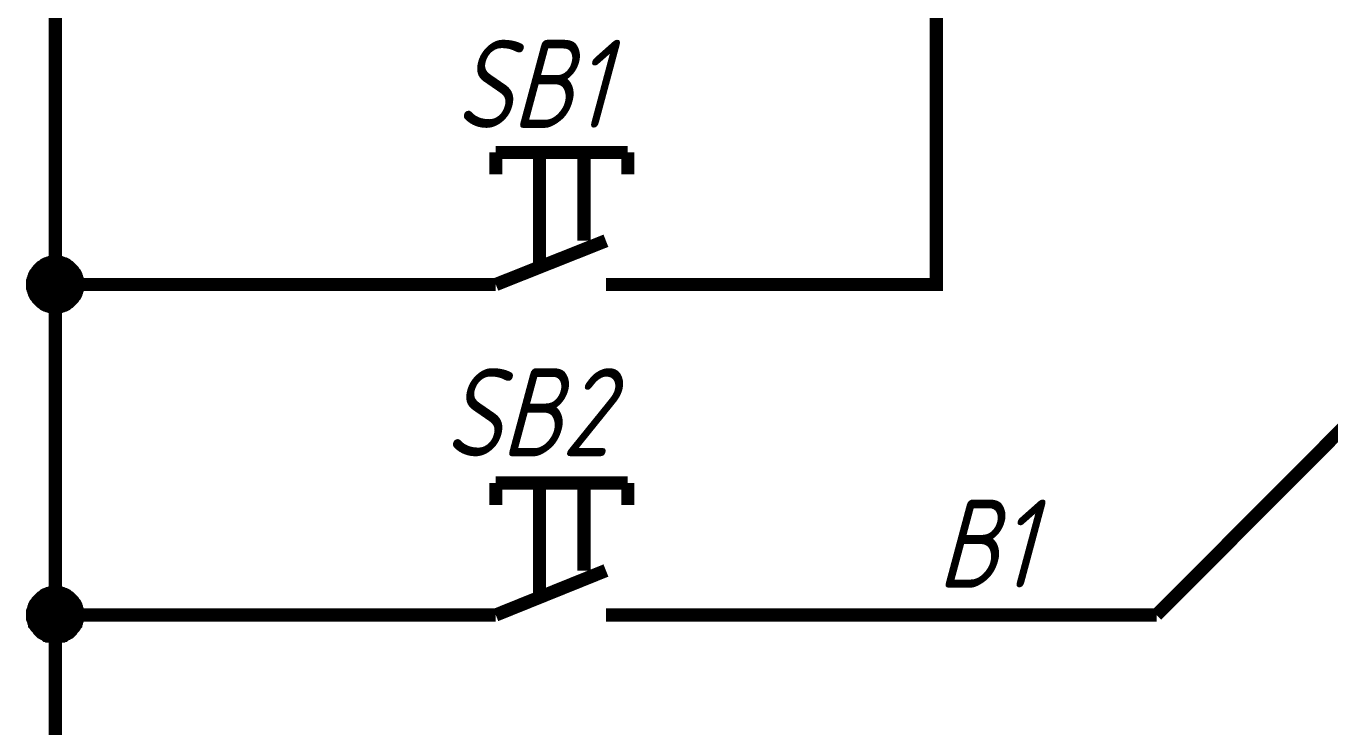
# Model space of a CAD drawing. Extents: x 196 to 1101, y 70 to 664.
# Drawn here: x 446.38 to 475.98, y 451.13 to 467.04 of the extents above; entities that cross this region are included whole.
import ezdxf

# ---------------------------------------------------------------- set-up
doc = ezdxf.new("R2010")
doc.units = 0
doc.header["$MEASUREMENT"] = 0
doc.layers.add('Sheet', color=255, linetype='CONTINUOUS')
doc.styles.add('GOST type A0', font='', dxfattribs={"oblique": 15, "height": 3.5})
doc.styles.get('GOST type A0').set_extended_font_data('GOST type A')

msp = doc.modelspace()

# ---------------------------------------------------------------- linework, layer by layer
at = {"layer": 'Sheet', "const_width": 0.3}
for points in [[(452.046, 476.18), (447.046, 476.18), (447.046, 461.175), (447.046, 453.672), (447.046, 443.669), (447.046, 433.681), (447.046, 423.677), (447.046, 413.673), (447.046, 401.169), (454.546, 401.169), (454.546, 401.169)], [(462.046, 461.175), (467.046, 461.175), (467.046, 476.18)], [(457.046, 464.173), (460.043, 464.173)], [(457.046, 464.173), (457.046, 463.676)], [(458.039, 461.672), (458.039, 464.173)], [(459.049, 462.169), (459.049, 464.173)], [(460.043, 464.173), (460.043, 463.676)], [(457.046, 461.175), (459.546, 462.169)], [(446.533, 461.175), (446.533, 461.206), (446.533, 461.221), (446.533, 461.252), (446.549, 461.284), (446.549, 461.299), (446.564, 461.33), (446.564, 461.346), (446.58, 461.377), (446.58, 461.392), (446.595, 461.423), (446.611, 461.439), (446.626, 461.454), (446.642, 461.485), (446.657, 461.501), (446.673, 461.517), (446.688, 461.532), (446.704, 461.548), (446.719, 461.563), (446.735, 461.579), (446.766, 461.594), (446.782, 461.61), (446.797, 461.625), (446.828, 461.641), (446.844, 461.641), (446.875, 461.656), (446.89, 461.656), (446.921, 461.672), (446.937, 461.672), (446.968, 461.687), (446.999, 461.687), (447.014, 461.687), (447.046, 461.687)], [(446.533, 461.175), (446.533, 461.206), (446.533, 461.221), (446.533, 461.252), (446.549, 461.284), (446.549, 461.299), (446.564, 461.33), (446.564, 461.346), (446.58, 461.377), (446.58, 461.392), (446.595, 461.423), (446.611, 461.439), (446.626, 461.454), (446.642, 461.485), (446.657, 461.501), (446.673, 461.517), (446.688, 461.532), (446.704, 461.548), (446.719, 461.563), (446.735, 461.579), (446.766, 461.594), (446.782, 461.61), (446.797, 461.625), (446.828, 461.641), (446.844, 461.641), (446.875, 461.656), (446.89, 461.656), (446.921, 461.672), (446.937, 461.672), (446.968, 461.687), (446.999, 461.687), (447.014, 461.687), (447.046, 461.687)], [(446.533, 461.175), (446.533, 461.206), (446.533, 461.221), (446.533, 461.252), (446.549, 461.284), (446.549, 461.299), (446.564, 461.33), (446.564, 461.346), (446.58, 461.377), (446.58, 461.392), (446.595, 461.423), (446.611, 461.439), (446.626, 461.454), (446.642, 461.485), (446.657, 461.501), (446.673, 461.517), (446.688, 461.532), (446.704, 461.548), (446.719, 461.563), (446.735, 461.579), (446.766, 461.594), (446.782, 461.61), (446.797, 461.625), (446.828, 461.641), (446.844, 461.641), (446.875, 461.656), (446.89, 461.656), (446.921, 461.672), (446.937, 461.672), (446.968, 461.687), (446.999, 461.687), (447.014, 461.687), (447.046, 461.687)], [(446.533, 461.175), (446.533, 461.206), (446.533, 461.221), (446.533, 461.252), (446.549, 461.284), (446.549, 461.299), (446.564, 461.33), (446.564, 461.346), (446.58, 461.377), (446.58, 461.392), (446.595, 461.423), (446.611, 461.439), (446.626, 461.454), (446.642, 461.485), (446.657, 461.501), (446.673, 461.517), (446.688, 461.532), (446.704, 461.548), (446.719, 461.563), (446.735, 461.579), (446.766, 461.594), (446.782, 461.61), (446.797, 461.625), (446.828, 461.641), (446.844, 461.641), (446.875, 461.656), (446.89, 461.656), (446.921, 461.672), (446.937, 461.672), (446.968, 461.687), (446.999, 461.687), (447.014, 461.687), (447.046, 461.687)], [(446.533, 461.175), (446.533, 461.206), (446.533, 461.221), (446.533, 461.252), (446.549, 461.284), (446.549, 461.299), (446.564, 461.33), (446.564, 461.346), (446.58, 461.377), (446.58, 461.392), (446.595, 461.423), (446.611, 461.439), (446.626, 461.454), (446.642, 461.485), (446.657, 461.501), (446.673, 461.517), (446.688, 461.532), (446.704, 461.548), (446.719, 461.563), (446.735, 461.579), (446.766, 461.594), (446.782, 461.61), (446.797, 461.625), (446.828, 461.641), (446.844, 461.641), (446.875, 461.656), (446.89, 461.656), (446.921, 461.672), (446.937, 461.672), (446.968, 461.687), (446.999, 461.687), (447.014, 461.687), (447.046, 461.687)], [(446.533, 461.175), (446.533, 461.206), (446.533, 461.221), (446.533, 461.252), (446.549, 461.284), (446.549, 461.299), (446.564, 461.33), (446.564, 461.346), (446.58, 461.377), (446.58, 461.392), (446.595, 461.423), (446.611, 461.439), (446.626, 461.454), (446.642, 461.485), (446.657, 461.501), (446.673, 461.517), (446.688, 461.532), (446.704, 461.548), (446.719, 461.563), (446.735, 461.579), (446.766, 461.594), (446.782, 461.61), (446.797, 461.625), (446.828, 461.641), (446.844, 461.641), (446.875, 461.656), (446.89, 461.656), (446.921, 461.672), (446.937, 461.672), (446.968, 461.687), (446.999, 461.687), (447.014, 461.687), (447.046, 461.687)], [(446.533, 461.175), (446.533, 461.206), (446.533, 461.221), (446.533, 461.252), (446.549, 461.284), (446.549, 461.299), (446.564, 461.33), (446.564, 461.346), (446.58, 461.377), (446.58, 461.392), (446.595, 461.423), (446.611, 461.439), (446.626, 461.454), (446.642, 461.485), (446.657, 461.501), (446.673, 461.517), (446.688, 461.532), (446.704, 461.548), (446.719, 461.563), (446.735, 461.579), (446.766, 461.594), (446.782, 461.61), (446.797, 461.625), (446.828, 461.641), (446.844, 461.641), (446.875, 461.656), (446.89, 461.656), (446.921, 461.672), (446.937, 461.672), (446.968, 461.687), (446.999, 461.687), (447.014, 461.687), (447.046, 461.687)], [(446.533, 461.175), (446.533, 461.206), (446.533, 461.221), (446.533, 461.252), (446.549, 461.284), (446.549, 461.299), (446.564, 461.33), (446.564, 461.346), (446.58, 461.377), (446.58, 461.392), (446.595, 461.423), (446.611, 461.439), (446.626, 461.454), (446.642, 461.485), (446.657, 461.501), (446.673, 461.517), (446.688, 461.532), (446.704, 461.548), (446.719, 461.563), (446.735, 461.579), (446.766, 461.594), (446.782, 461.61), (446.797, 461.625), (446.828, 461.641), (446.844, 461.641), (446.875, 461.656), (446.89, 461.656), (446.921, 461.672), (446.937, 461.672), (446.968, 461.687), (446.999, 461.687), (447.014, 461.687), (447.046, 461.687)], [(447.046, 461.687), (447.046, 461.687)], [(447.046, 461.687), (447.077, 461.687), (447.092, 461.687), (447.123, 461.687), (447.154, 461.672), (447.17, 461.672), (447.201, 461.656), (447.216, 461.656), (447.247, 461.641), (447.263, 461.641), (447.294, 461.625), (447.31, 461.61), (447.325, 461.594), (447.356, 461.579), (447.372, 461.563), (447.387, 461.548), (447.403, 461.532), (447.418, 461.517), (447.434, 461.501), (447.449, 461.485), (447.465, 461.454), (447.48, 461.439), (447.496, 461.423), (447.511, 461.392), (447.511, 461.377), (447.527, 461.346), (447.527, 461.33), (447.542, 461.299), (447.542, 461.284), (447.558, 461.252), (447.558, 461.221), (447.558, 461.206), (447.558, 461.175)], [(447.046, 461.687), (447.046, 461.687)], [(447.046, 461.687), (447.077, 461.687), (447.092, 461.687), (447.123, 461.687), (447.154, 461.672), (447.17, 461.672), (447.201, 461.656), (447.216, 461.656), (447.247, 461.641), (447.263, 461.641), (447.294, 461.625), (447.31, 461.61), (447.325, 461.594), (447.356, 461.579), (447.372, 461.563), (447.387, 461.548), (447.403, 461.532), (447.418, 461.517), (447.434, 461.501), (447.449, 461.485), (447.465, 461.454), (447.48, 461.439), (447.496, 461.423), (447.511, 461.392), (447.511, 461.377), (447.527, 461.346), (447.527, 461.33), (447.542, 461.299), (447.542, 461.284), (447.558, 461.252), (447.558, 461.221), (447.558, 461.206), (447.558, 461.175)], [(447.046, 461.687), (447.046, 461.687)], [(447.046, 461.687), (447.077, 461.687), (447.092, 461.687), (447.123, 461.687), (447.154, 461.672), (447.17, 461.672), (447.201, 461.656), (447.216, 461.656), (447.247, 461.641), (447.263, 461.641), (447.294, 461.625), (447.31, 461.61), (447.325, 461.594), (447.356, 461.579), (447.372, 461.563), (447.387, 461.548), (447.403, 461.532), (447.418, 461.517), (447.434, 461.501), (447.449, 461.485), (447.465, 461.454), (447.48, 461.439), (447.496, 461.423), (447.511, 461.392), (447.511, 461.377), (447.527, 461.346), (447.527, 461.33), (447.542, 461.299), (447.542, 461.284), (447.558, 461.252), (447.558, 461.221), (447.558, 461.206), (447.558, 461.175)], [(447.046, 461.687), (447.046, 461.687)], [(447.046, 461.687), (447.077, 461.687), (447.092, 461.687), (447.123, 461.687), (447.154, 461.672), (447.17, 461.672), (447.201, 461.656), (447.216, 461.656), (447.247, 461.641), (447.263, 461.641), (447.294, 461.625), (447.31, 461.61), (447.325, 461.594), (447.356, 461.579), (447.372, 461.563), (447.387, 461.548), (447.403, 461.532), (447.418, 461.517), (447.434, 461.501), (447.449, 461.485), (447.465, 461.454), (447.48, 461.439), (447.496, 461.423), (447.511, 461.392), (447.511, 461.377), (447.527, 461.346), (447.527, 461.33), (447.542, 461.299), (447.542, 461.284), (447.558, 461.252), (447.558, 461.221), (447.558, 461.206), (447.558, 461.175)], [(447.046, 461.687), (447.046, 461.687)], [(447.046, 461.687), (447.077, 461.687), (447.092, 461.687), (447.123, 461.687), (447.154, 461.672), (447.17, 461.672), (447.201, 461.656), (447.216, 461.656), (447.247, 461.641), (447.263, 461.641), (447.294, 461.625), (447.31, 461.61), (447.325, 461.594), (447.356, 461.579), (447.372, 461.563), (447.387, 461.548), (447.403, 461.532), (447.418, 461.517), (447.434, 461.501), (447.449, 461.485), (447.465, 461.454), (447.48, 461.439), (447.496, 461.423), (447.511, 461.392), (447.511, 461.377), (447.527, 461.346), (447.527, 461.33), (447.542, 461.299), (447.542, 461.284), (447.558, 461.252), (447.558, 461.221), (447.558, 461.206), (447.558, 461.175)], [(447.046, 461.687), (447.046, 461.687)], [(447.046, 461.687), (447.077, 461.687), (447.092, 461.687), (447.123, 461.687), (447.154, 461.672), (447.17, 461.672), (447.201, 461.656), (447.216, 461.656), (447.247, 461.641), (447.263, 461.641), (447.294, 461.625), (447.31, 461.61), (447.325, 461.594), (447.356, 461.579), (447.372, 461.563), (447.387, 461.548), (447.403, 461.532), (447.418, 461.517), (447.434, 461.501), (447.449, 461.485), (447.465, 461.454), (447.48, 461.439), (447.496, 461.423), (447.511, 461.392), (447.511, 461.377), (447.527, 461.346), (447.527, 461.33), (447.542, 461.299), (447.542, 461.284), (447.558, 461.252), (447.558, 461.221), (447.558, 461.206), (447.558, 461.175)], [(447.046, 461.687), (447.046, 461.687)], [(447.046, 461.687), (447.077, 461.687), (447.092, 461.687), (447.123, 461.687), (447.154, 461.672), (447.17, 461.672), (447.201, 461.656), (447.216, 461.656), (447.247, 461.641), (447.263, 461.641), (447.294, 461.625), (447.31, 461.61), (447.325, 461.594), (447.356, 461.579), (447.372, 461.563), (447.387, 461.548), (447.403, 461.532), (447.418, 461.517), (447.434, 461.501), (447.449, 461.485), (447.465, 461.454), (447.48, 461.439), (447.496, 461.423), (447.511, 461.392), (447.511, 461.377), (447.527, 461.346), (447.527, 461.33), (447.542, 461.299), (447.542, 461.284), (447.558, 461.252), (447.558, 461.221), (447.558, 461.206), (447.558, 461.175)], [(447.046, 461.687), (447.046, 461.687)], [(447.046, 461.687), (447.077, 461.687), (447.092, 461.687), (447.123, 461.687), (447.154, 461.672), (447.17, 461.672), (447.201, 461.656), (447.216, 461.656), (447.247, 461.641), (447.263, 461.641), (447.294, 461.625), (447.31, 461.61), (447.325, 461.594), (447.356, 461.579), (447.372, 461.563), (447.387, 461.548), (447.403, 461.532), (447.418, 461.517), (447.434, 461.501), (447.449, 461.485), (447.465, 461.454), (447.48, 461.439), (447.496, 461.423), (447.511, 461.392), (447.511, 461.377), (447.527, 461.346), (447.527, 461.33), (447.542, 461.299), (447.542, 461.284), (447.558, 461.252), (447.558, 461.221), (447.558, 461.206), (447.558, 461.175)], [(447.046, 460.662), (447.014, 460.662), (446.999, 460.662), (446.968, 460.662), (446.937, 460.678), (446.921, 460.678), (446.89, 460.693), (446.875, 460.693), (446.844, 460.709), (446.828, 460.709), (446.797, 460.724), (446.782, 460.74), (446.766, 460.755), (446.735, 460.771), (446.719, 460.786), (446.704, 460.802), (446.688, 460.818), (446.673, 460.833), (446.657, 460.849), (446.642, 460.864), (446.626, 460.895), (446.611, 460.911), (446.595, 460.926), (446.58, 460.957), (446.58, 460.973), (446.564, 461.004), (446.564, 461.019), (446.549, 461.051), (446.549, 461.066), (446.533, 461.097), (446.533, 461.128), (446.533, 461.144), (446.533, 461.175)], [(446.533, 461.175), (446.533, 461.175)], [(447.046, 460.662), (447.014, 460.662), (446.999, 460.662), (446.968, 460.662), (446.937, 460.678), (446.921, 460.678), (446.89, 460.693), (446.875, 460.693), (446.844, 460.709), (446.828, 460.709), (446.797, 460.724), (446.782, 460.74), (446.766, 460.755), (446.735, 460.771), (446.719, 460.786), (446.704, 460.802), (446.688, 460.818), (446.673, 460.833), (446.657, 460.849), (446.642, 460.864), (446.626, 460.895), (446.611, 460.911), (446.595, 460.926), (446.58, 460.957), (446.58, 460.973), (446.564, 461.004), (446.564, 461.019), (446.549, 461.051), (446.549, 461.066), (446.533, 461.097), (446.533, 461.128), (446.533, 461.144), (446.533, 461.175)], [(446.533, 461.175), (446.533, 461.175)], [(447.046, 460.662), (447.014, 460.662), (446.999, 460.662), (446.968, 460.662), (446.937, 460.678), (446.921, 460.678), (446.89, 460.693), (446.875, 460.693), (446.844, 460.709), (446.828, 460.709), (446.797, 460.724), (446.782, 460.74), (446.766, 460.755), (446.735, 460.771), (446.719, 460.786), (446.704, 460.802), (446.688, 460.818), (446.673, 460.833), (446.657, 460.849), (446.642, 460.864), (446.626, 460.895), (446.611, 460.911), (446.595, 460.926), (446.58, 460.957), (446.58, 460.973), (446.564, 461.004), (446.564, 461.019), (446.549, 461.051), (446.549, 461.066), (446.533, 461.097), (446.533, 461.128), (446.533, 461.144), (446.533, 461.175)], [(446.533, 461.175), (446.533, 461.175)], [(447.046, 460.662), (447.014, 460.662), (446.999, 460.662), (446.968, 460.662), (446.937, 460.678), (446.921, 460.678), (446.89, 460.693), (446.875, 460.693), (446.844, 460.709), (446.828, 460.709), (446.797, 460.724), (446.782, 460.74), (446.766, 460.755), (446.735, 460.771), (446.719, 460.786), (446.704, 460.802), (446.688, 460.818), (446.673, 460.833), (446.657, 460.849), (446.642, 460.864), (446.626, 460.895), (446.611, 460.911), (446.595, 460.926), (446.58, 460.957), (446.58, 460.973), (446.564, 461.004), (446.564, 461.019), (446.549, 461.051), (446.549, 461.066), (446.533, 461.097), (446.533, 461.128), (446.533, 461.144), (446.533, 461.175)], [(446.533, 461.175), (446.533, 461.175)], [(447.046, 460.662), (447.014, 460.662), (446.999, 460.662), (446.968, 460.662), (446.937, 460.678), (446.921, 460.678), (446.89, 460.693), (446.875, 460.693), (446.844, 460.709), (446.828, 460.709), (446.797, 460.724), (446.782, 460.74), (446.766, 460.755), (446.735, 460.771), (446.719, 460.786), (446.704, 460.802), (446.688, 460.818), (446.673, 460.833), (446.657, 460.849), (446.642, 460.864), (446.626, 460.895), (446.611, 460.911), (446.595, 460.926), (446.58, 460.957), (446.58, 460.973), (446.564, 461.004), (446.564, 461.019), (446.549, 461.051), (446.549, 461.066), (446.533, 461.097), (446.533, 461.128), (446.533, 461.144), (446.533, 461.175)], [(446.533, 461.175), (446.533, 461.175)], [(447.046, 460.662), (447.014, 460.662), (446.999, 460.662), (446.968, 460.662), (446.937, 460.678), (446.921, 460.678), (446.89, 460.693), (446.875, 460.693), (446.844, 460.709), (446.828, 460.709), (446.797, 460.724), (446.782, 460.74), (446.766, 460.755), (446.735, 460.771), (446.719, 460.786), (446.704, 460.802), (446.688, 460.818), (446.673, 460.833), (446.657, 460.849), (446.642, 460.864), (446.626, 460.895), (446.611, 460.911), (446.595, 460.926), (446.58, 460.957), (446.58, 460.973), (446.564, 461.004), (446.564, 461.019), (446.549, 461.051), (446.549, 461.066), (446.533, 461.097), (446.533, 461.128), (446.533, 461.144), (446.533, 461.175)], [(446.533, 461.175), (446.533, 461.175)], [(447.046, 460.662), (447.014, 460.662), (446.999, 460.662), (446.968, 460.662), (446.937, 460.678), (446.921, 460.678), (446.89, 460.693), (446.875, 460.693), (446.844, 460.709), (446.828, 460.709), (446.797, 460.724), (446.782, 460.74), (446.766, 460.755), (446.735, 460.771), (446.719, 460.786), (446.704, 460.802), (446.688, 460.818), (446.673, 460.833), (446.657, 460.849), (446.642, 460.864), (446.626, 460.895), (446.611, 460.911), (446.595, 460.926), (446.58, 460.957), (446.58, 460.973), (446.564, 461.004), (446.564, 461.019), (446.549, 461.051), (446.549, 461.066), (446.533, 461.097), (446.533, 461.128), (446.533, 461.144), (446.533, 461.175)], [(446.533, 461.175), (446.533, 461.175)], [(447.046, 460.662), (447.014, 460.662), (446.999, 460.662), (446.968, 460.662), (446.937, 460.678), (446.921, 460.678), (446.89, 460.693), (446.875, 460.693), (446.844, 460.709), (446.828, 460.709), (446.797, 460.724), (446.782, 460.74), (446.766, 460.755), (446.735, 460.771), (446.719, 460.786), (446.704, 460.802), (446.688, 460.818), (446.673, 460.833), (446.657, 460.849), (446.642, 460.864), (446.626, 460.895), (446.611, 460.911), (446.595, 460.926), (446.58, 460.957), (446.58, 460.973), (446.564, 461.004), (446.564, 461.019), (446.549, 461.051), (446.549, 461.066), (446.533, 461.097), (446.533, 461.128), (446.533, 461.144), (446.533, 461.175)], [(446.533, 461.175), (446.533, 461.175)], [(454.546, 461.175), (447.046, 461.175)], [(447.558, 461.175), (447.558, 461.144), (447.558, 461.128), (447.558, 461.097), (447.542, 461.066), (447.542, 461.051), (447.527, 461.019), (447.527, 461.004), (447.511, 460.973), (447.511, 460.957), (447.496, 460.926), (447.48, 460.911), (447.465, 460.895), (447.449, 460.864), (447.434, 460.849), (447.418, 460.833), (447.403, 460.818), (447.387, 460.802), (447.372, 460.786), (447.356, 460.771), (447.325, 460.755), (447.31, 460.74), (447.294, 460.724), (447.263, 460.709), (447.247, 460.709), (447.216, 460.693), (447.201, 460.693), (447.17, 460.678), (447.154, 460.678), (447.123, 460.662), (447.092, 460.662), (447.077, 460.662), (447.046, 460.662)], [(447.558, 461.175), (447.558, 461.144), (447.558, 461.128), (447.558, 461.097), (447.542, 461.066), (447.542, 461.051), (447.527, 461.019), (447.527, 461.004), (447.511, 460.973), (447.511, 460.957), (447.496, 460.926), (447.48, 460.911), (447.465, 460.895), (447.449, 460.864), (447.434, 460.849), (447.418, 460.833), (447.403, 460.818), (447.387, 460.802), (447.372, 460.786), (447.356, 460.771), (447.325, 460.755), (447.31, 460.74), (447.294, 460.724), (447.263, 460.709), (447.247, 460.709), (447.216, 460.693), (447.201, 460.693), (447.17, 460.678), (447.154, 460.678), (447.123, 460.662), (447.092, 460.662), (447.077, 460.662), (447.046, 460.662)], [(447.558, 461.175), (447.558, 461.144), (447.558, 461.128), (447.558, 461.097), (447.542, 461.066), (447.542, 461.051), (447.527, 461.019), (447.527, 461.004), (447.511, 460.973), (447.511, 460.957), (447.496, 460.926), (447.48, 460.911), (447.465, 460.895), (447.449, 460.864), (447.434, 460.849), (447.418, 460.833), (447.403, 460.818), (447.387, 460.802), (447.372, 460.786), (447.356, 460.771), (447.325, 460.755), (447.31, 460.74), (447.294, 460.724), (447.263, 460.709), (447.247, 460.709), (447.216, 460.693), (447.201, 460.693), (447.17, 460.678), (447.154, 460.678), (447.123, 460.662), (447.092, 460.662), (447.077, 460.662), (447.046, 460.662)], [(447.558, 461.175), (447.558, 461.144), (447.558, 461.128), (447.558, 461.097), (447.542, 461.066), (447.542, 461.051), (447.527, 461.019), (447.527, 461.004), (447.511, 460.973), (447.511, 460.957), (447.496, 460.926), (447.48, 460.911), (447.465, 460.895), (447.449, 460.864), (447.434, 460.849), (447.418, 460.833), (447.403, 460.818), (447.387, 460.802), (447.372, 460.786), (447.356, 460.771), (447.325, 460.755), (447.31, 460.74), (447.294, 460.724), (447.263, 460.709), (447.247, 460.709), (447.216, 460.693), (447.201, 460.693), (447.17, 460.678), (447.154, 460.678), (447.123, 460.662), (447.092, 460.662), (447.077, 460.662), (447.046, 460.662)], [(447.558, 461.175), (447.558, 461.144), (447.558, 461.128), (447.558, 461.097), (447.542, 461.066), (447.542, 461.051), (447.527, 461.019), (447.527, 461.004), (447.511, 460.973), (447.511, 460.957), (447.496, 460.926), (447.48, 460.911), (447.465, 460.895), (447.449, 460.864), (447.434, 460.849), (447.418, 460.833), (447.403, 460.818), (447.387, 460.802), (447.372, 460.786), (447.356, 460.771), (447.325, 460.755), (447.31, 460.74), (447.294, 460.724), (447.263, 460.709), (447.247, 460.709), (447.216, 460.693), (447.201, 460.693), (447.17, 460.678), (447.154, 460.678), (447.123, 460.662), (447.092, 460.662), (447.077, 460.662), (447.046, 460.662)], [(447.558, 461.175), (447.558, 461.144), (447.558, 461.128), (447.558, 461.097), (447.542, 461.066), (447.542, 461.051), (447.527, 461.019), (447.527, 461.004), (447.511, 460.973), (447.511, 460.957), (447.496, 460.926), (447.48, 460.911), (447.465, 460.895), (447.449, 460.864), (447.434, 460.849), (447.418, 460.833), (447.403, 460.818), (447.387, 460.802), (447.372, 460.786), (447.356, 460.771), (447.325, 460.755), (447.31, 460.74), (447.294, 460.724), (447.263, 460.709), (447.247, 460.709), (447.216, 460.693), (447.201, 460.693), (447.17, 460.678), (447.154, 460.678), (447.123, 460.662), (447.092, 460.662), (447.077, 460.662), (447.046, 460.662)], [(447.558, 461.175), (447.558, 461.144), (447.558, 461.128), (447.558, 461.097), (447.542, 461.066), (447.542, 461.051), (447.527, 461.019), (447.527, 461.004), (447.511, 460.973), (447.511, 460.957), (447.496, 460.926), (447.48, 460.911), (447.465, 460.895), (447.449, 460.864), (447.434, 460.849), (447.418, 460.833), (447.403, 460.818), (447.387, 460.802), (447.372, 460.786), (447.356, 460.771), (447.325, 460.755), (447.31, 460.74), (447.294, 460.724), (447.263, 460.709), (447.247, 460.709), (447.216, 460.693), (447.201, 460.693), (447.17, 460.678), (447.154, 460.678), (447.123, 460.662), (447.092, 460.662), (447.077, 460.662), (447.046, 460.662)], [(447.558, 461.175), (447.558, 461.144), (447.558, 461.128), (447.558, 461.097), (447.542, 461.066), (447.542, 461.051), (447.527, 461.019), (447.527, 461.004), (447.511, 460.973), (447.511, 460.957), (447.496, 460.926), (447.48, 460.911), (447.465, 460.895), (447.449, 460.864), (447.434, 460.849), (447.418, 460.833), (447.403, 460.818), (447.387, 460.802), (447.372, 460.786), (447.356, 460.771), (447.325, 460.755), (447.31, 460.74), (447.294, 460.724), (447.263, 460.709), (447.247, 460.709), (447.216, 460.693), (447.201, 460.693), (447.17, 460.678), (447.154, 460.678), (447.123, 460.662), (447.092, 460.662), (447.077, 460.662), (447.046, 460.662)], [(447.558, 461.175), (447.558, 461.175), (447.558, 461.175), (447.558, 461.175), (447.558, 461.175), (447.558, 461.175), (447.558, 461.175), (447.558, 461.175), (447.558, 461.175), (447.558, 461.175), (447.558, 461.175), (447.558, 461.175), (447.558, 461.175), (447.558, 461.175), (447.558, 461.175), (447.558, 461.175), (447.558, 461.175), (447.558, 461.175), (447.558, 461.175), (447.558, 461.175), (447.558, 461.175), (447.558, 461.175), (447.558, 461.175), (447.558, 461.175), (447.558, 461.175), (447.558, 461.175), (447.558, 461.175), (447.558, 461.175), (447.558, 461.175), (447.558, 461.175), (447.558, 461.175), (447.558, 461.175), (447.558, 461.175)], [(447.558, 461.175), (447.558, 461.175)], [(447.558, 461.175), (447.558, 461.175), (447.558, 461.175), (447.558, 461.175), (447.558, 461.175), (447.558, 461.175), (447.558, 461.175), (447.558, 461.175), (447.558, 461.175), (447.558, 461.175), (447.558, 461.175), (447.558, 461.175), (447.558, 461.175), (447.558, 461.175), (447.558, 461.175), (447.558, 461.175), (447.558, 461.175), (447.558, 461.175), (447.558, 461.175), (447.558, 461.175), (447.558, 461.175), (447.558, 461.175), (447.558, 461.175), (447.558, 461.175), (447.558, 461.175), (447.558, 461.175), (447.558, 461.175), (447.558, 461.175), (447.558, 461.175), (447.558, 461.175), (447.558, 461.175), (447.558, 461.175), (447.558, 461.175)], [(447.558, 461.175), (447.558, 461.175)], [(447.558, 461.175), (447.558, 461.175), (447.558, 461.175), (447.558, 461.175), (447.558, 461.175), (447.558, 461.175), (447.558, 461.175), (447.558, 461.175), (447.558, 461.175), (447.558, 461.175), (447.558, 461.175), (447.558, 461.175), (447.558, 461.175), (447.558, 461.175), (447.558, 461.175), (447.558, 461.175), (447.558, 461.175), (447.558, 461.175), (447.558, 461.175), (447.558, 461.175), (447.558, 461.175), (447.558, 461.175), (447.558, 461.175), (447.558, 461.175), (447.558, 461.175), (447.558, 461.175), (447.558, 461.175), (447.558, 461.175), (447.558, 461.175), (447.558, 461.175), (447.558, 461.175), (447.558, 461.175), (447.558, 461.175)], [(447.558, 461.175), (447.558, 461.175)], [(447.558, 461.175), (447.558, 461.175), (447.558, 461.175), (447.558, 461.175), (447.558, 461.175), (447.558, 461.175), (447.558, 461.175), (447.558, 461.175), (447.558, 461.175), (447.558, 461.175), (447.558, 461.175), (447.558, 461.175), (447.558, 461.175), (447.558, 461.175), (447.558, 461.175), (447.558, 461.175), (447.558, 461.175), (447.558, 461.175), (447.558, 461.175), (447.558, 461.175), (447.558, 461.175), (447.558, 461.175), (447.558, 461.175), (447.558, 461.175), (447.558, 461.175), (447.558, 461.175), (447.558, 461.175), (447.558, 461.175), (447.558, 461.175), (447.558, 461.175), (447.558, 461.175), (447.558, 461.175), (447.558, 461.175)], [(447.558, 461.175), (447.558, 461.175)], [(447.558, 461.175), (447.558, 461.175), (447.558, 461.175), (447.558, 461.175), (447.558, 461.175), (447.558, 461.175), (447.558, 461.175), (447.558, 461.175), (447.558, 461.175), (447.558, 461.175), (447.558, 461.175), (447.558, 461.175), (447.558, 461.175), (447.558, 461.175), (447.558, 461.175), (447.558, 461.175), (447.558, 461.175), (447.558, 461.175), (447.558, 461.175), (447.558, 461.175), (447.558, 461.175), (447.558, 461.175), (447.558, 461.175), (447.558, 461.175), (447.558, 461.175), (447.558, 461.175), (447.558, 461.175), (447.558, 461.175), (447.558, 461.175), (447.558, 461.175), (447.558, 461.175), (447.558, 461.175), (447.558, 461.175)], [(447.558, 461.175), (447.558, 461.175)], [(447.558, 461.175), (447.558, 461.175), (447.558, 461.175), (447.558, 461.175), (447.558, 461.175), (447.558, 461.175), (447.558, 461.175), (447.558, 461.175), (447.558, 461.175), (447.558, 461.175), (447.558, 461.175), (447.558, 461.175), (447.558, 461.175), (447.558, 461.175), (447.558, 461.175), (447.558, 461.175), (447.558, 461.175), (447.558, 461.175), (447.558, 461.175), (447.558, 461.175), (447.558, 461.175), (447.558, 461.175), (447.558, 461.175), (447.558, 461.175), (447.558, 461.175), (447.558, 461.175), (447.558, 461.175), (447.558, 461.175), (447.558, 461.175), (447.558, 461.175), (447.558, 461.175), (447.558, 461.175), (447.558, 461.175)], [(447.558, 461.175), (447.558, 461.175)], [(447.558, 461.175), (447.558, 461.175), (447.558, 461.175), (447.558, 461.175), (447.558, 461.175), (447.558, 461.175), (447.558, 461.175), (447.558, 461.175), (447.558, 461.175), (447.558, 461.175), (447.558, 461.175), (447.558, 461.175), (447.558, 461.175), (447.558, 461.175), (447.558, 461.175), (447.558, 461.175), (447.558, 461.175), (447.558, 461.175), (447.558, 461.175), (447.558, 461.175), (447.558, 461.175), (447.558, 461.175), (447.558, 461.175), (447.558, 461.175), (447.558, 461.175), (447.558, 461.175), (447.558, 461.175), (447.558, 461.175), (447.558, 461.175), (447.558, 461.175), (447.558, 461.175), (447.558, 461.175), (447.558, 461.175)], [(447.558, 461.175), (447.558, 461.175)], [(447.558, 461.175), (447.558, 461.175), (447.558, 461.175), (447.558, 461.175), (447.558, 461.175), (447.558, 461.175), (447.558, 461.175), (447.558, 461.175), (447.558, 461.175), (447.558, 461.175), (447.558, 461.175), (447.558, 461.175), (447.558, 461.175), (447.558, 461.175), (447.558, 461.175), (447.558, 461.175), (447.558, 461.175), (447.558, 461.175), (447.558, 461.175), (447.558, 461.175), (447.558, 461.175), (447.558, 461.175), (447.558, 461.175), (447.558, 461.175), (447.558, 461.175), (447.558, 461.175), (447.558, 461.175), (447.558, 461.175), (447.558, 461.175), (447.558, 461.175), (447.558, 461.175), (447.558, 461.175), (447.558, 461.175)], [(447.558, 461.175), (447.558, 461.175)], [(457.046, 461.175), (454.546, 461.175)], [(459.546, 461.175), (462.046, 461.175)], [(472.046, 453.672), (477.03, 458.674)], [(457.046, 456.67), (460.043, 456.67)], [(457.046, 456.67), (457.046, 456.173)], [(458.039, 454.169), (458.039, 456.67)], [(459.049, 454.682), (459.049, 456.67)], [(460.043, 456.67), (460.043, 456.173)], [(457.046, 453.672), (459.546, 454.682)], [(446.533, 453.672), (446.533, 453.703), (446.533, 453.719), (446.533, 453.75), (446.549, 453.781), (446.549, 453.796), (446.564, 453.827), (446.564, 453.843), (446.58, 453.874), (446.58, 453.89), (446.595, 453.921), (446.611, 453.936), (446.626, 453.952), (446.642, 453.983), (446.657, 453.998), (446.673, 454.014), (446.688, 454.029), (446.704, 454.045), (446.719, 454.06), (446.735, 454.076), (446.766, 454.092), (446.782, 454.107), (446.797, 454.123), (446.828, 454.138), (446.844, 454.138), (446.875, 454.154), (446.89, 454.154), (446.921, 454.169), (446.937, 454.169), (446.968, 454.185), (446.999, 454.185), (447.014, 454.185), (447.046, 454.185)], [(446.533, 453.672), (446.533, 453.703), (446.533, 453.719), (446.533, 453.75), (446.549, 453.781), (446.549, 453.796), (446.564, 453.827), (446.564, 453.843), (446.58, 453.874), (446.58, 453.89), (446.595, 453.921), (446.611, 453.936), (446.626, 453.952), (446.642, 453.983), (446.657, 453.998), (446.673, 454.014), (446.688, 454.029), (446.704, 454.045), (446.719, 454.06), (446.735, 454.076), (446.766, 454.092), (446.782, 454.107), (446.797, 454.123), (446.828, 454.138), (446.844, 454.138), (446.875, 454.154), (446.89, 454.154), (446.921, 454.169), (446.937, 454.169), (446.968, 454.185), (446.999, 454.185), (447.014, 454.185), (447.046, 454.185)], [(446.533, 453.672), (446.533, 453.703), (446.533, 453.719), (446.533, 453.75), (446.549, 453.781), (446.549, 453.796), (446.564, 453.827), (446.564, 453.843), (446.58, 453.874), (446.58, 453.89), (446.595, 453.921), (446.611, 453.936), (446.626, 453.952), (446.642, 453.983), (446.657, 453.998), (446.673, 454.014), (446.688, 454.029), (446.704, 454.045), (446.719, 454.06), (446.735, 454.076), (446.766, 454.092), (446.782, 454.107), (446.797, 454.123), (446.828, 454.138), (446.844, 454.138), (446.875, 454.154), (446.89, 454.154), (446.921, 454.169), (446.937, 454.169), (446.968, 454.185), (446.999, 454.185), (447.014, 454.185), (447.046, 454.185)], [(446.533, 453.672), (446.533, 453.703), (446.533, 453.719), (446.533, 453.75), (446.549, 453.781), (446.549, 453.796), (446.564, 453.827), (446.564, 453.843), (446.58, 453.874), (446.58, 453.89), (446.595, 453.921), (446.611, 453.936), (446.626, 453.952), (446.642, 453.983), (446.657, 453.998), (446.673, 454.014), (446.688, 454.029), (446.704, 454.045), (446.719, 454.06), (446.735, 454.076), (446.766, 454.092), (446.782, 454.107), (446.797, 454.123), (446.828, 454.138), (446.844, 454.138), (446.875, 454.154), (446.89, 454.154), (446.921, 454.169), (446.937, 454.169), (446.968, 454.185), (446.999, 454.185), (447.014, 454.185), (447.046, 454.185)], [(446.533, 453.672), (446.533, 453.703), (446.533, 453.719), (446.533, 453.75), (446.549, 453.781), (446.549, 453.796), (446.564, 453.827), (446.564, 453.843), (446.58, 453.874), (446.58, 453.89), (446.595, 453.921), (446.611, 453.936), (446.626, 453.952), (446.642, 453.983), (446.657, 453.998), (446.673, 454.014), (446.688, 454.029), (446.704, 454.045), (446.719, 454.06), (446.735, 454.076), (446.766, 454.092), (446.782, 454.107), (446.797, 454.123), (446.828, 454.138), (446.844, 454.138), (446.875, 454.154), (446.89, 454.154), (446.921, 454.169), (446.937, 454.169), (446.968, 454.185), (446.999, 454.185), (447.014, 454.185), (447.046, 454.185)], [(446.533, 453.672), (446.533, 453.703), (446.533, 453.719), (446.533, 453.75), (446.549, 453.781), (446.549, 453.796), (446.564, 453.827), (446.564, 453.843), (446.58, 453.874), (446.58, 453.89), (446.595, 453.921), (446.611, 453.936), (446.626, 453.952), (446.642, 453.983), (446.657, 453.998), (446.673, 454.014), (446.688, 454.029), (446.704, 454.045), (446.719, 454.06), (446.735, 454.076), (446.766, 454.092), (446.782, 454.107), (446.797, 454.123), (446.828, 454.138), (446.844, 454.138), (446.875, 454.154), (446.89, 454.154), (446.921, 454.169), (446.937, 454.169), (446.968, 454.185), (446.999, 454.185), (447.014, 454.185), (447.046, 454.185)], [(446.533, 453.672), (446.533, 453.703), (446.533, 453.719), (446.533, 453.75), (446.549, 453.781), (446.549, 453.796), (446.564, 453.827), (446.564, 453.843), (446.58, 453.874), (446.58, 453.89), (446.595, 453.921), (446.611, 453.936), (446.626, 453.952), (446.642, 453.983), (446.657, 453.998), (446.673, 454.014), (446.688, 454.029), (446.704, 454.045), (446.719, 454.06), (446.735, 454.076), (446.766, 454.092), (446.782, 454.107), (446.797, 454.123), (446.828, 454.138), (446.844, 454.138), (446.875, 454.154), (446.89, 454.154), (446.921, 454.169), (446.937, 454.169), (446.968, 454.185), (446.999, 454.185), (447.014, 454.185), (447.046, 454.185)], [(446.533, 453.672), (446.533, 453.703), (446.533, 453.719), (446.533, 453.75), (446.549, 453.781), (446.549, 453.796), (446.564, 453.827), (446.564, 453.843), (446.58, 453.874), (446.58, 453.89), (446.595, 453.921), (446.611, 453.936), (446.626, 453.952), (446.642, 453.983), (446.657, 453.998), (446.673, 454.014), (446.688, 454.029), (446.704, 454.045), (446.719, 454.06), (446.735, 454.076), (446.766, 454.092), (446.782, 454.107), (446.797, 454.123), (446.828, 454.138), (446.844, 454.138), (446.875, 454.154), (446.89, 454.154), (446.921, 454.169), (446.937, 454.169), (446.968, 454.185), (446.999, 454.185), (447.014, 454.185), (447.046, 454.185)], [(447.046, 454.185), (447.046, 454.185)], [(447.046, 454.185), (447.077, 454.185), (447.092, 454.185), (447.123, 454.185), (447.154, 454.169), (447.17, 454.169), (447.201, 454.154), (447.216, 454.154), (447.247, 454.138), (447.263, 454.138), (447.294, 454.123), (447.31, 454.107), (447.325, 454.092), (447.356, 454.076), (447.372, 454.06), (447.387, 454.045), (447.403, 454.029), (447.418, 454.014), (447.434, 453.998), (447.449, 453.983), (447.465, 453.952), (447.48, 453.936), (447.496, 453.921), (447.511, 453.89), (447.511, 453.874), (447.527, 453.843), (447.527, 453.827), (447.542, 453.796), (447.542, 453.781), (447.558, 453.75), (447.558, 453.719), (447.558, 453.703), (447.558, 453.672)], [(447.046, 454.185), (447.046, 454.185)], [(447.046, 454.185), (447.077, 454.185), (447.092, 454.185), (447.123, 454.185), (447.154, 454.169), (447.17, 454.169), (447.201, 454.154), (447.216, 454.154), (447.247, 454.138), (447.263, 454.138), (447.294, 454.123), (447.31, 454.107), (447.325, 454.092), (447.356, 454.076), (447.372, 454.06), (447.387, 454.045), (447.403, 454.029), (447.418, 454.014), (447.434, 453.998), (447.449, 453.983), (447.465, 453.952), (447.48, 453.936), (447.496, 453.921), (447.511, 453.89), (447.511, 453.874), (447.527, 453.843), (447.527, 453.827), (447.542, 453.796), (447.542, 453.781), (447.558, 453.75), (447.558, 453.719), (447.558, 453.703), (447.558, 453.672)], [(447.046, 454.185), (447.046, 454.185)], [(447.046, 454.185), (447.077, 454.185), (447.092, 454.185), (447.123, 454.185), (447.154, 454.169), (447.17, 454.169), (447.201, 454.154), (447.216, 454.154), (447.247, 454.138), (447.263, 454.138), (447.294, 454.123), (447.31, 454.107), (447.325, 454.092), (447.356, 454.076), (447.372, 454.06), (447.387, 454.045), (447.403, 454.029), (447.418, 454.014), (447.434, 453.998), (447.449, 453.983), (447.465, 453.952), (447.48, 453.936), (447.496, 453.921), (447.511, 453.89), (447.511, 453.874), (447.527, 453.843), (447.527, 453.827), (447.542, 453.796), (447.542, 453.781), (447.558, 453.75), (447.558, 453.719), (447.558, 453.703), (447.558, 453.672)], [(447.046, 454.185), (447.046, 454.185)], [(447.046, 454.185), (447.077, 454.185), (447.092, 454.185), (447.123, 454.185), (447.154, 454.169), (447.17, 454.169), (447.201, 454.154), (447.216, 454.154), (447.247, 454.138), (447.263, 454.138), (447.294, 454.123), (447.31, 454.107), (447.325, 454.092), (447.356, 454.076), (447.372, 454.06), (447.387, 454.045), (447.403, 454.029), (447.418, 454.014), (447.434, 453.998), (447.449, 453.983), (447.465, 453.952), (447.48, 453.936), (447.496, 453.921), (447.511, 453.89), (447.511, 453.874), (447.527, 453.843), (447.527, 453.827), (447.542, 453.796), (447.542, 453.781), (447.558, 453.75), (447.558, 453.719), (447.558, 453.703), (447.558, 453.672)], [(447.046, 454.185), (447.046, 454.185)], [(447.046, 454.185), (447.077, 454.185), (447.092, 454.185), (447.123, 454.185), (447.154, 454.169), (447.17, 454.169), (447.201, 454.154), (447.216, 454.154), (447.247, 454.138), (447.263, 454.138), (447.294, 454.123), (447.31, 454.107), (447.325, 454.092), (447.356, 454.076), (447.372, 454.06), (447.387, 454.045), (447.403, 454.029), (447.418, 454.014), (447.434, 453.998), (447.449, 453.983), (447.465, 453.952), (447.48, 453.936), (447.496, 453.921), (447.511, 453.89), (447.511, 453.874), (447.527, 453.843), (447.527, 453.827), (447.542, 453.796), (447.542, 453.781), (447.558, 453.75), (447.558, 453.719), (447.558, 453.703), (447.558, 453.672)], [(447.046, 454.185), (447.046, 454.185)], [(447.046, 454.185), (447.077, 454.185), (447.092, 454.185), (447.123, 454.185), (447.154, 454.169), (447.17, 454.169), (447.201, 454.154), (447.216, 454.154), (447.247, 454.138), (447.263, 454.138), (447.294, 454.123), (447.31, 454.107), (447.325, 454.092), (447.356, 454.076), (447.372, 454.06), (447.387, 454.045), (447.403, 454.029), (447.418, 454.014), (447.434, 453.998), (447.449, 453.983), (447.465, 453.952), (447.48, 453.936), (447.496, 453.921), (447.511, 453.89), (447.511, 453.874), (447.527, 453.843), (447.527, 453.827), (447.542, 453.796), (447.542, 453.781), (447.558, 453.75), (447.558, 453.719), (447.558, 453.703), (447.558, 453.672)], [(447.046, 454.185), (447.046, 454.185)], [(447.046, 454.185), (447.077, 454.185), (447.092, 454.185), (447.123, 454.185), (447.154, 454.169), (447.17, 454.169), (447.201, 454.154), (447.216, 454.154), (447.247, 454.138), (447.263, 454.138), (447.294, 454.123), (447.31, 454.107), (447.325, 454.092), (447.356, 454.076), (447.372, 454.06), (447.387, 454.045), (447.403, 454.029), (447.418, 454.014), (447.434, 453.998), (447.449, 453.983), (447.465, 453.952), (447.48, 453.936), (447.496, 453.921), (447.511, 453.89), (447.511, 453.874), (447.527, 453.843), (447.527, 453.827), (447.542, 453.796), (447.542, 453.781), (447.558, 453.75), (447.558, 453.719), (447.558, 453.703), (447.558, 453.672)], [(447.046, 454.185), (447.046, 454.185)], [(447.046, 454.185), (447.077, 454.185), (447.092, 454.185), (447.123, 454.185), (447.154, 454.169), (447.17, 454.169), (447.201, 454.154), (447.216, 454.154), (447.247, 454.138), (447.263, 454.138), (447.294, 454.123), (447.31, 454.107), (447.325, 454.092), (447.356, 454.076), (447.372, 454.06), (447.387, 454.045), (447.403, 454.029), (447.418, 454.014), (447.434, 453.998), (447.449, 453.983), (447.465, 453.952), (447.48, 453.936), (447.496, 453.921), (447.511, 453.89), (447.511, 453.874), (447.527, 453.843), (447.527, 453.827), (447.542, 453.796), (447.542, 453.781), (447.558, 453.75), (447.558, 453.719), (447.558, 453.703), (447.558, 453.672)], [(447.046, 453.175), (447.014, 453.175), (446.999, 453.175), (446.968, 453.175), (446.937, 453.191), (446.921, 453.191), (446.89, 453.191), (446.875, 453.206), (446.844, 453.206), (446.828, 453.222), (446.797, 453.237), (446.782, 453.253), (446.766, 453.253), (446.735, 453.268), (446.719, 453.284), (446.704, 453.299), (446.688, 453.315), (446.673, 453.33), (446.657, 453.361), (446.642, 453.377), (446.626, 453.393), (446.611, 453.408), (446.595, 453.439), (446.58, 453.455), (446.58, 453.47), (446.564, 453.501), (446.564, 453.517), (446.549, 453.548), (446.549, 453.563), (446.533, 453.594), (446.533, 453.626), (446.533, 453.641), (446.533, 453.672)], [(446.533, 453.672), (446.533, 453.672)], [(447.046, 453.175), (447.014, 453.175), (446.999, 453.175), (446.968, 453.175), (446.937, 453.191), (446.921, 453.191), (446.89, 453.191), (446.875, 453.206), (446.844, 453.206), (446.828, 453.222), (446.797, 453.237), (446.782, 453.253), (446.766, 453.253), (446.735, 453.268), (446.719, 453.284), (446.704, 453.299), (446.688, 453.315), (446.673, 453.33), (446.657, 453.361), (446.642, 453.377), (446.626, 453.393), (446.611, 453.408), (446.595, 453.439), (446.58, 453.455), (446.58, 453.47), (446.564, 453.501), (446.564, 453.517), (446.549, 453.548), (446.549, 453.563), (446.533, 453.594), (446.533, 453.626), (446.533, 453.641), (446.533, 453.672)], [(446.533, 453.672), (446.533, 453.672)], [(447.046, 453.175), (447.014, 453.175), (446.999, 453.175), (446.968, 453.175), (446.937, 453.191), (446.921, 453.191), (446.89, 453.191), (446.875, 453.206), (446.844, 453.206), (446.828, 453.222), (446.797, 453.237), (446.782, 453.253), (446.766, 453.253), (446.735, 453.268), (446.719, 453.284), (446.704, 453.299), (446.688, 453.315), (446.673, 453.33), (446.657, 453.361), (446.642, 453.377), (446.626, 453.393), (446.611, 453.408), (446.595, 453.439), (446.58, 453.455), (446.58, 453.47), (446.564, 453.501), (446.564, 453.517), (446.549, 453.548), (446.549, 453.563), (446.533, 453.594), (446.533, 453.626), (446.533, 453.641), (446.533, 453.672)], [(446.533, 453.672), (446.533, 453.672)], [(447.046, 453.175), (447.014, 453.175), (446.999, 453.175), (446.968, 453.175), (446.937, 453.191), (446.921, 453.191), (446.89, 453.191), (446.875, 453.206), (446.844, 453.206), (446.828, 453.222), (446.797, 453.237), (446.782, 453.253), (446.766, 453.253), (446.735, 453.268), (446.719, 453.284), (446.704, 453.299), (446.688, 453.315), (446.673, 453.33), (446.657, 453.361), (446.642, 453.377), (446.626, 453.393), (446.611, 453.408), (446.595, 453.439), (446.58, 453.455), (446.58, 453.47), (446.564, 453.501), (446.564, 453.517), (446.549, 453.548), (446.549, 453.563), (446.533, 453.594), (446.533, 453.626), (446.533, 453.641), (446.533, 453.672)], [(446.533, 453.672), (446.533, 453.672)], [(447.046, 453.175), (447.014, 453.175), (446.999, 453.175), (446.968, 453.175), (446.937, 453.191), (446.921, 453.191), (446.89, 453.191), (446.875, 453.206), (446.844, 453.206), (446.828, 453.222), (446.797, 453.237), (446.782, 453.253), (446.766, 453.253), (446.735, 453.268), (446.719, 453.284), (446.704, 453.299), (446.688, 453.315), (446.673, 453.33), (446.657, 453.361), (446.642, 453.377), (446.626, 453.393), (446.611, 453.408), (446.595, 453.439), (446.58, 453.455), (446.58, 453.47), (446.564, 453.501), (446.564, 453.517), (446.549, 453.548), (446.549, 453.563), (446.533, 453.594), (446.533, 453.626), (446.533, 453.641), (446.533, 453.672)], [(446.533, 453.672), (446.533, 453.672)], [(447.046, 453.175), (447.014, 453.175), (446.999, 453.175), (446.968, 453.175), (446.937, 453.191), (446.921, 453.191), (446.89, 453.191), (446.875, 453.206), (446.844, 453.206), (446.828, 453.222), (446.797, 453.237), (446.782, 453.253), (446.766, 453.253), (446.735, 453.268), (446.719, 453.284), (446.704, 453.299), (446.688, 453.315), (446.673, 453.33), (446.657, 453.361), (446.642, 453.377), (446.626, 453.393), (446.611, 453.408), (446.595, 453.439), (446.58, 453.455), (446.58, 453.47), (446.564, 453.501), (446.564, 453.517), (446.549, 453.548), (446.549, 453.563), (446.533, 453.594), (446.533, 453.626), (446.533, 453.641), (446.533, 453.672)], [(446.533, 453.672), (446.533, 453.672)], [(447.046, 453.175), (447.014, 453.175), (446.999, 453.175), (446.968, 453.175), (446.937, 453.191), (446.921, 453.191), (446.89, 453.191), (446.875, 453.206), (446.844, 453.206), (446.828, 453.222), (446.797, 453.237), (446.782, 453.253), (446.766, 453.253), (446.735, 453.268), (446.719, 453.284), (446.704, 453.299), (446.688, 453.315), (446.673, 453.33), (446.657, 453.361), (446.642, 453.377), (446.626, 453.393), (446.611, 453.408), (446.595, 453.439), (446.58, 453.455), (446.58, 453.47), (446.564, 453.501), (446.564, 453.517), (446.549, 453.548), (446.549, 453.563), (446.533, 453.594), (446.533, 453.626), (446.533, 453.641), (446.533, 453.672)], [(446.533, 453.672), (446.533, 453.672)], [(447.046, 453.175), (447.014, 453.175), (446.999, 453.175), (446.968, 453.175), (446.937, 453.191), (446.921, 453.191), (446.89, 453.191), (446.875, 453.206), (446.844, 453.206), (446.828, 453.222), (446.797, 453.237), (446.782, 453.253), (446.766, 453.253), (446.735, 453.268), (446.719, 453.284), (446.704, 453.299), (446.688, 453.315), (446.673, 453.33), (446.657, 453.361), (446.642, 453.377), (446.626, 453.393), (446.611, 453.408), (446.595, 453.439), (446.58, 453.455), (446.58, 453.47), (446.564, 453.501), (446.564, 453.517), (446.549, 453.548), (446.549, 453.563), (446.533, 453.594), (446.533, 453.626), (446.533, 453.641), (446.533, 453.672)], [(446.533, 453.672), (446.533, 453.672)], [(454.546, 453.672), (447.046, 453.672)], [(447.558, 453.672), (447.558, 453.641), (447.558, 453.626), (447.558, 453.594), (447.542, 453.563), (447.542, 453.548), (447.527, 453.517), (447.527, 453.501), (447.511, 453.47), (447.511, 453.455), (447.496, 453.439), (447.48, 453.408), (447.465, 453.393), (447.449, 453.377), (447.434, 453.361), (447.418, 453.33), (447.403, 453.315), (447.387, 453.299), (447.372, 453.284), (447.356, 453.268), (447.325, 453.253), (447.31, 453.253), (447.294, 453.237), (447.263, 453.222), (447.247, 453.206), (447.216, 453.206), (447.201, 453.191), (447.17, 453.191), (447.154, 453.191), (447.123, 453.175), (447.092, 453.175), (447.077, 453.175), (447.046, 453.175)], [(447.558, 453.672), (447.558, 453.641), (447.558, 453.626), (447.558, 453.594), (447.542, 453.563), (447.542, 453.548), (447.527, 453.517), (447.527, 453.501), (447.511, 453.47), (447.511, 453.455), (447.496, 453.439), (447.48, 453.408), (447.465, 453.393), (447.449, 453.377), (447.434, 453.361), (447.418, 453.33), (447.403, 453.315), (447.387, 453.299), (447.372, 453.284), (447.356, 453.268), (447.325, 453.253), (447.31, 453.253), (447.294, 453.237), (447.263, 453.222), (447.247, 453.206), (447.216, 453.206), (447.201, 453.191), (447.17, 453.191), (447.154, 453.191), (447.123, 453.175), (447.092, 453.175), (447.077, 453.175), (447.046, 453.175)], [(447.558, 453.672), (447.558, 453.641), (447.558, 453.626), (447.558, 453.594), (447.542, 453.563), (447.542, 453.548), (447.527, 453.517), (447.527, 453.501), (447.511, 453.47), (447.511, 453.455), (447.496, 453.439), (447.48, 453.408), (447.465, 453.393), (447.449, 453.377), (447.434, 453.361), (447.418, 453.33), (447.403, 453.315), (447.387, 453.299), (447.372, 453.284), (447.356, 453.268), (447.325, 453.253), (447.31, 453.253), (447.294, 453.237), (447.263, 453.222), (447.247, 453.206), (447.216, 453.206), (447.201, 453.191), (447.17, 453.191), (447.154, 453.191), (447.123, 453.175), (447.092, 453.175), (447.077, 453.175), (447.046, 453.175)], [(447.558, 453.672), (447.558, 453.641), (447.558, 453.626), (447.558, 453.594), (447.542, 453.563), (447.542, 453.548), (447.527, 453.517), (447.527, 453.501), (447.511, 453.47), (447.511, 453.455), (447.496, 453.439), (447.48, 453.408), (447.465, 453.393), (447.449, 453.377), (447.434, 453.361), (447.418, 453.33), (447.403, 453.315), (447.387, 453.299), (447.372, 453.284), (447.356, 453.268), (447.325, 453.253), (447.31, 453.253), (447.294, 453.237), (447.263, 453.222), (447.247, 453.206), (447.216, 453.206), (447.201, 453.191), (447.17, 453.191), (447.154, 453.191), (447.123, 453.175), (447.092, 453.175), (447.077, 453.175), (447.046, 453.175)], [(447.558, 453.672), (447.558, 453.641), (447.558, 453.626), (447.558, 453.594), (447.542, 453.563), (447.542, 453.548), (447.527, 453.517), (447.527, 453.501), (447.511, 453.47), (447.511, 453.455), (447.496, 453.439), (447.48, 453.408), (447.465, 453.393), (447.449, 453.377), (447.434, 453.361), (447.418, 453.33), (447.403, 453.315), (447.387, 453.299), (447.372, 453.284), (447.356, 453.268), (447.325, 453.253), (447.31, 453.253), (447.294, 453.237), (447.263, 453.222), (447.247, 453.206), (447.216, 453.206), (447.201, 453.191), (447.17, 453.191), (447.154, 453.191), (447.123, 453.175), (447.092, 453.175), (447.077, 453.175), (447.046, 453.175)], [(447.558, 453.672), (447.558, 453.641), (447.558, 453.626), (447.558, 453.594), (447.542, 453.563), (447.542, 453.548), (447.527, 453.517), (447.527, 453.501), (447.511, 453.47), (447.511, 453.455), (447.496, 453.439), (447.48, 453.408), (447.465, 453.393), (447.449, 453.377), (447.434, 453.361), (447.418, 453.33), (447.403, 453.315), (447.387, 453.299), (447.372, 453.284), (447.356, 453.268), (447.325, 453.253), (447.31, 453.253), (447.294, 453.237), (447.263, 453.222), (447.247, 453.206), (447.216, 453.206), (447.201, 453.191), (447.17, 453.191), (447.154, 453.191), (447.123, 453.175), (447.092, 453.175), (447.077, 453.175), (447.046, 453.175)], [(447.558, 453.672), (447.558, 453.641), (447.558, 453.626), (447.558, 453.594), (447.542, 453.563), (447.542, 453.548), (447.527, 453.517), (447.527, 453.501), (447.511, 453.47), (447.511, 453.455), (447.496, 453.439), (447.48, 453.408), (447.465, 453.393), (447.449, 453.377), (447.434, 453.361), (447.418, 453.33), (447.403, 453.315), (447.387, 453.299), (447.372, 453.284), (447.356, 453.268), (447.325, 453.253), (447.31, 453.253), (447.294, 453.237), (447.263, 453.222), (447.247, 453.206), (447.216, 453.206), (447.201, 453.191), (447.17, 453.191), (447.154, 453.191), (447.123, 453.175), (447.092, 453.175), (447.077, 453.175), (447.046, 453.175)], [(447.558, 453.672), (447.558, 453.641), (447.558, 453.626), (447.558, 453.594), (447.542, 453.563), (447.542, 453.548), (447.527, 453.517), (447.527, 453.501), (447.511, 453.47), (447.511, 453.455), (447.496, 453.439), (447.48, 453.408), (447.465, 453.393), (447.449, 453.377), (447.434, 453.361), (447.418, 453.33), (447.403, 453.315), (447.387, 453.299), (447.372, 453.284), (447.356, 453.268), (447.325, 453.253), (447.31, 453.253), (447.294, 453.237), (447.263, 453.222), (447.247, 453.206), (447.216, 453.206), (447.201, 453.191), (447.17, 453.191), (447.154, 453.191), (447.123, 453.175), (447.092, 453.175), (447.077, 453.175), (447.046, 453.175)], [(447.558, 453.672), (447.558, 453.672), (447.558, 453.672), (447.558, 453.672), (447.558, 453.672), (447.558, 453.672), (447.558, 453.672), (447.558, 453.672), (447.558, 453.672), (447.558, 453.672), (447.558, 453.672), (447.558, 453.672), (447.558, 453.672), (447.558, 453.672), (447.558, 453.672), (447.558, 453.672), (447.558, 453.672), (447.558, 453.672), (447.558, 453.672), (447.558, 453.672), (447.558, 453.672), (447.558, 453.672), (447.558, 453.672), (447.558, 453.672), (447.558, 453.672), (447.558, 453.672), (447.558, 453.672), (447.558, 453.672), (447.558, 453.672), (447.558, 453.672), (447.558, 453.672), (447.558, 453.672), (447.558, 453.672)], [(447.558, 453.672), (447.558, 453.672)], [(447.558, 453.672), (447.558, 453.672), (447.558, 453.672), (447.558, 453.672), (447.558, 453.672), (447.558, 453.672), (447.558, 453.672), (447.558, 453.672), (447.558, 453.672), (447.558, 453.672), (447.558, 453.672), (447.558, 453.672), (447.558, 453.672), (447.558, 453.672), (447.558, 453.672), (447.558, 453.672), (447.558, 453.672), (447.558, 453.672), (447.558, 453.672), (447.558, 453.672), (447.558, 453.672), (447.558, 453.672), (447.558, 453.672), (447.558, 453.672), (447.558, 453.672), (447.558, 453.672), (447.558, 453.672), (447.558, 453.672), (447.558, 453.672), (447.558, 453.672), (447.558, 453.672), (447.558, 453.672), (447.558, 453.672)], [(447.558, 453.672), (447.558, 453.672)], [(447.558, 453.672), (447.558, 453.672), (447.558, 453.672), (447.558, 453.672), (447.558, 453.672), (447.558, 453.672), (447.558, 453.672), (447.558, 453.672), (447.558, 453.672), (447.558, 453.672), (447.558, 453.672), (447.558, 453.672), (447.558, 453.672), (447.558, 453.672), (447.558, 453.672), (447.558, 453.672), (447.558, 453.672), (447.558, 453.672), (447.558, 453.672), (447.558, 453.672), (447.558, 453.672), (447.558, 453.672), (447.558, 453.672), (447.558, 453.672), (447.558, 453.672), (447.558, 453.672), (447.558, 453.672), (447.558, 453.672), (447.558, 453.672), (447.558, 453.672), (447.558, 453.672), (447.558, 453.672), (447.558, 453.672)], [(447.558, 453.672), (447.558, 453.672)], [(447.558, 453.672), (447.558, 453.672), (447.558, 453.672), (447.558, 453.672), (447.558, 453.672), (447.558, 453.672), (447.558, 453.672), (447.558, 453.672), (447.558, 453.672), (447.558, 453.672), (447.558, 453.672), (447.558, 453.672), (447.558, 453.672), (447.558, 453.672), (447.558, 453.672), (447.558, 453.672), (447.558, 453.672), (447.558, 453.672), (447.558, 453.672), (447.558, 453.672), (447.558, 453.672), (447.558, 453.672), (447.558, 453.672), (447.558, 453.672), (447.558, 453.672), (447.558, 453.672), (447.558, 453.672), (447.558, 453.672), (447.558, 453.672), (447.558, 453.672), (447.558, 453.672), (447.558, 453.672), (447.558, 453.672)], [(447.558, 453.672), (447.558, 453.672)], [(447.558, 453.672), (447.558, 453.672), (447.558, 453.672), (447.558, 453.672), (447.558, 453.672), (447.558, 453.672), (447.558, 453.672), (447.558, 453.672), (447.558, 453.672), (447.558, 453.672), (447.558, 453.672), (447.558, 453.672), (447.558, 453.672), (447.558, 453.672), (447.558, 453.672), (447.558, 453.672), (447.558, 453.672), (447.558, 453.672), (447.558, 453.672), (447.558, 453.672), (447.558, 453.672), (447.558, 453.672), (447.558, 453.672), (447.558, 453.672), (447.558, 453.672), (447.558, 453.672), (447.558, 453.672), (447.558, 453.672), (447.558, 453.672), (447.558, 453.672), (447.558, 453.672), (447.558, 453.672), (447.558, 453.672)], [(447.558, 453.672), (447.558, 453.672)], [(447.558, 453.672), (447.558, 453.672), (447.558, 453.672), (447.558, 453.672), (447.558, 453.672), (447.558, 453.672), (447.558, 453.672), (447.558, 453.672), (447.558, 453.672), (447.558, 453.672), (447.558, 453.672), (447.558, 453.672), (447.558, 453.672), (447.558, 453.672), (447.558, 453.672), (447.558, 453.672), (447.558, 453.672), (447.558, 453.672), (447.558, 453.672), (447.558, 453.672), (447.558, 453.672), (447.558, 453.672), (447.558, 453.672), (447.558, 453.672), (447.558, 453.672), (447.558, 453.672), (447.558, 453.672), (447.558, 453.672), (447.558, 453.672), (447.558, 453.672), (447.558, 453.672), (447.558, 453.672), (447.558, 453.672)], [(447.558, 453.672), (447.558, 453.672)], [(447.558, 453.672), (447.558, 453.672), (447.558, 453.672), (447.558, 453.672), (447.558, 453.672), (447.558, 453.672), (447.558, 453.672), (447.558, 453.672), (447.558, 453.672), (447.558, 453.672), (447.558, 453.672), (447.558, 453.672), (447.558, 453.672), (447.558, 453.672), (447.558, 453.672), (447.558, 453.672), (447.558, 453.672), (447.558, 453.672), (447.558, 453.672), (447.558, 453.672), (447.558, 453.672), (447.558, 453.672), (447.558, 453.672), (447.558, 453.672), (447.558, 453.672), (447.558, 453.672), (447.558, 453.672), (447.558, 453.672), (447.558, 453.672), (447.558, 453.672), (447.558, 453.672), (447.558, 453.672), (447.558, 453.672)], [(447.558, 453.672), (447.558, 453.672)], [(447.558, 453.672), (447.558, 453.672), (447.558, 453.672), (447.558, 453.672), (447.558, 453.672), (447.558, 453.672), (447.558, 453.672), (447.558, 453.672), (447.558, 453.672), (447.558, 453.672), (447.558, 453.672), (447.558, 453.672), (447.558, 453.672), (447.558, 453.672), (447.558, 453.672), (447.558, 453.672), (447.558, 453.672), (447.558, 453.672), (447.558, 453.672), (447.558, 453.672), (447.558, 453.672), (447.558, 453.672), (447.558, 453.672), (447.558, 453.672), (447.558, 453.672), (447.558, 453.672), (447.558, 453.672), (447.558, 453.672), (447.558, 453.672), (447.558, 453.672), (447.558, 453.672), (447.558, 453.672), (447.558, 453.672)], [(447.558, 453.672), (447.558, 453.672)], [(457.046, 453.672), (454.546, 453.672)], [(459.546, 453.672), (462.046, 453.672)], [(462.046, 453.672), (472.046, 453.672)]]:
    msp.add_lwpolyline(points, dxfattribs=at)
at = {"layer": 'Sheet', "const_width": 0.508}
for points in [[(446.682, 461.183, 1), (447.19, 461.183, 1)], [(446.682, 453.683, 1), (447.19, 453.683, 1)]]:
    msp.add_lwpolyline(points, format="xyb", close=True, dxfattribs=at)

# ---------------------------------------------------------------- texts
at = {"layer": 'Sheet', "style": 'GOST type A0', "oblique": 15}
for s, p in [('SB1', (456.129, 464.732)), ('SB2', (455.881, 457.276)), ('B1', (467.061, 454.293))]:
    msp.add_text(s, height=2, dxfattribs=at).set_placement(p)

doc.saveas('drawing.dxf')
